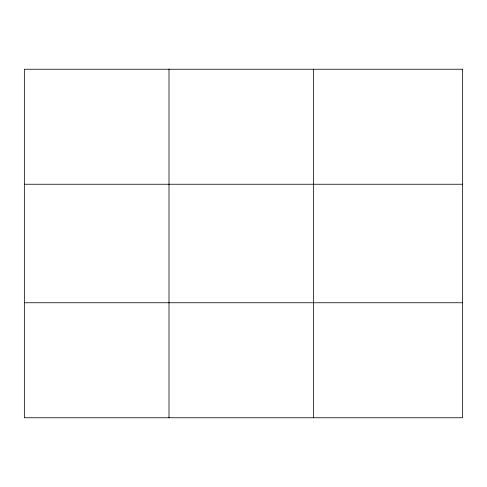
<?xml version="1.0" encoding="UTF-8"?>
<svg xmlns="http://www.w3.org/2000/svg" width="487" height="487" viewBox="0 0 487 487"><rect width="100%" height="100%" fill="white"/><g stroke="black" fill="none" stroke-linecap="round" stroke-linejoin="round"><path stroke-width="0.73" d="M168.989 69.239L168.989 417.761M313.628 69.239L313.628 417.761M24.35 184.25L462.65 184.25M24.35 302.75L462.65 302.75M462.65 69.239L462.65 417.761L24.35 417.761L24.35 69.239L462.65 69.239"/></g></svg>
